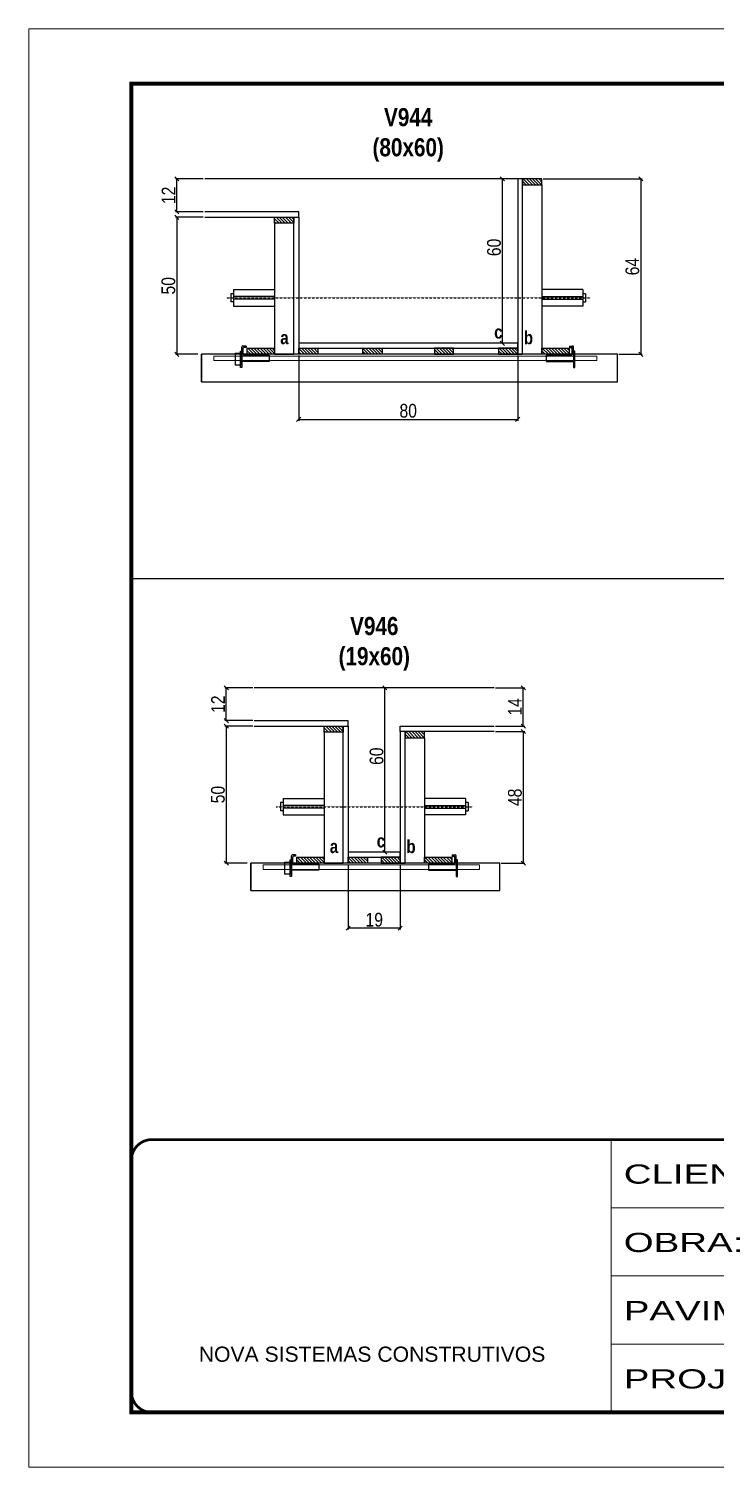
# Model space of a CAD drawing. Extents: x 3309 to 9563, y -2522 to 14608.
# Drawn here: x 3309 to 3811, y 6666 to 7716 of the extents above; entities that cross this region are included whole.
import ezdxf

# ---------------------------------------------------------------- set-up
doc = ezdxf.new("R2010")
doc.units = 0
for name, pattern in [('CONTINUO', [0]), ('DASHED', [0.75, 0.5, -0.25]), ('HIDDEN', [0.375, 0.25, -0.125])]:
    doc.linetypes.add(name, pattern=pattern)
for name, color, linetype in [('barrote', 251, 'Continuous'), ('COTA', 241, 'Continuous'), ('detalhes', 4, 'Continuous'), ('NOMENCLATURA', 7, 'Continuous'), ('Painéis', 200, 'Continuous'), ('presilha', 1, 'Continuous'), ('SARR_2.2x10', 60, 'Continuous'), ('SARR_2.2x7', 40, 'Continuous'), ('SARR_3.5x7', 81, 'Continuous'), ('TENSOR', 3, 'Continuous')]:
    doc.layers.add(name, color=color, linetype=linetype)
for name, color, linetype, lineweight in [('CONCRETO', 251, 'Continuous', 25), ('Folhas', 255, 'Continuous', 9), ('SARRAFO DE PRESSAO', 251, 'DASHED', 9), ('SCO-___-LAJ', 2, 'Continuous', 0)]:
    doc.layers.add(name, color=color, linetype=linetype, lineweight=lineweight)
doc.styles.add('ARIAL', font='arial.ttf')
doc.styles.add('COTA TECNICA 2X', font='techl___.ttf', dxfattribs={"height": 10})
doc.styles.add('TECNICA', font='techb___.ttf', dxfattribs={"height": 10})
doc.styles.add('Tecnologia', font='')
doc.styles.get('Tecnologia').set_extended_font_data('Forgotten Futurist')
doc.dimstyles.new('SECAO', dxfattribs={"dimscale": 0.333333, "dimtxt": 5, "dimasz": 9, "dimexe": 3, "dimexo": 3, "dimgap": 3, "dimtad": 1, "dimdec": 1, "dimlfac": 0.5, "dimzin": 12, "dimdsep": 46, "dimtxsty": 'COTA TECNICA 2X', "dimblk1": 'OBLIQUE', "dimblk2": 'OBLIQUE', "dimsah": 1, "dimcen": 0.9, "dimclrd": 4, "dimclre": 4, "dimclrt": 240, "dimadec": 1, "dimazin": 3, "dimtfac": 1, "dimtdec": 1, "dimtmove": 0, "dimatfit": 3, "dimfxl": 1, "dimtolj": 1, "dimtzin": 12, "dimarcsym": 0})
pattern_1 = [(135, (36789.0356, -116033.3697), (-1.122532015, -1.122532015), [])]
pattern_2 = [(135, (36778.3265, -116404.8156), (-1.122532015, -1.122532015), [])]

# ---------------------------------------------------------------- blocks, each defined once
blk = doc.blocks.new('9999999999')
at = {"color": 30, "linetype": 'CONTINUO'}
for p, q in [((98564.6, 34230.2), (98564.6, 34429.4)), ((98564.6, 34379.6), (99584, 34379.6)), ((98564.6, 34329.8), (99488, 34329.8)), ((98564.6, 34280), (99488, 34280))]:
    blk.add_line(p, q, dxfattribs=at)
at = {"color": 30, "linetype": 'CONTINUO', "const_width": 2}
blk.add_lwpolyline([(99584, 34230.2), (99584, 34414.4, 0.414214), (99569, 34429.4), (98229, 34429.4, 0.414214), (98214, 34414.4), (98214, 34245.2, 0.414214), (98229, 34230.2), (99584, 34230.2)], format="xyb", dxfattribs=at)
at = {"layer": 'Folhas'}
blk.add_lwpolyline([(98139, 34190.2), (99624, 34190.2), (99624, 35240.2), (98139, 35240.2)], close=True, dxfattribs=at)
at = {"layer": 'Folhas', "color": 30, "const_width": 3}
blk.add_lwpolyline([(98214, 34230.2), (99584, 34230.2), (99584, 35200.2), (98214, 35200.2)], close=True, dxfattribs=at)
at = {"color": 7, "linetype": 'Continuous', "ltscale": 5, "style": 'ARIAL'}
blk.add_text('NOVA SISTEMAS CONSTRUTIVOS', height=11.059, dxfattribs=at).set_placement((98263.2, 34267.2))
at = {"layer": 'Folhas', "color": 7, "style": 'Tecnologia', "width": 1.5}
for s, p in [('CLIENTE:', (98573.7, 34397.2)), ('OBRA:', (98573.7, 34347.3)), ('PAVIMENTO:', (98573.7, 34297.5)), ('PROJETO:', (98573.7, 34247.7))]:
    blk.add_text(s, height=14, dxfattribs=at).set_placement(p)
blk = doc.blocks.new('PRESILHA METÁLICA 1')
at = {"layer": 'presilha'}
for p, q in [((7.5, 10.6), (7.5, 19.9)), ((12, 21), (8.6, 21)), ((9, 11.6), (9, 18.9)), ((12, 19.5), (9.6, 19.5)), ((12, 21), (12, 19.5)), ((0, 13), (6, 13)), ((0, 13), (0, 0)), ((6, 0), (0, 0)), ((6, 15.5), (7.5, 15.5)), ((6, -2.5), (6, 15.5)), ((6, 13), (6, 0)), ((7.5, 15.5), (7.5, -2.5)), ((37.5, 4.1), (7.5, 4.1)), ((37.5, 11), (9.6, 11)), ((37.5, 11), (37.5, 4.1)), ((7.5, -2.5), (6, -2.5))]:
    blk.add_line(p, q, dxfattribs=at)
for centre, radius, start, end in [((8.6, 19.9), 1.14, 90, 180), ((9.6, 18.9), 0.57, 90, 180), ((9.6, 11.6), 0.57, 180, 270)]:
    blk.add_arc(centre, radius, start, end, dxfattribs=at)
blk = doc.blocks.new('PRESILHA METÁLICA 2')
at = {"layer": 'presilha'}
for p, q in [((-5.2, 23.5), (-5.2, 22)), ((-5.2, 23.5), (-1.9, 23.5)), ((-5.2, 22), (-2.8, 22)), ((-2.2, 14.1), (-2.2, 21.4)), ((0.8, 18), (-0.8, 18)), ((-0.8, 18), (-0.8, 0)), ((-0.8, 14.6), (-0.8, 22.4)), ((0.8, 0), (0.8, 18)), ((-30.8, 13.5), (-30.8, 6.6)), ((-30.8, 13.5), (-2.8, 13.5)), ((-30.8, 6.6), (-0.8, 6.6)), ((-0.8, 0), (0.8, 0))]:
    blk.add_line(p, q, dxfattribs=at)
for centre, radius, start, end in [((-2.8, 21.4), 0.57, 0, 90), ((-1.9, 22.4), 1.14, 0, 90), ((-2.8, 14.1), 0.57, 270, 0)]:
    blk.add_arc(centre, radius, start, end, dxfattribs=at)
blk = doc.blocks.new('_Oblique')
at = {"color": 0, "linetype": 'ByBlock', "lineweight": -2}
blk.add_line((-0.5, -0.5), (0.5, 0.5), dxfattribs=at)
blk = doc.blocks.new('*D2091')
at = {"layer": 'COTA', "color": 4, "lineweight": -2, "transparency": 16777216}
for p, q in [((3436.9, 7578.8), (3416.5, 7578.8)), ((3417.5, 7578.8), (3417.5, 7478.8)), ((3432.8, 7478.8), (3416.5, 7478.8))]:
    blk.add_line(p, q, dxfattribs=at)
at = {"layer": 'Defpoints', "color": 0, "transparency": 16777216}
for p in [(3437.9, 7578.8), (3417.5, 7478.8), (3433.8, 7478.8)]:
    blk.add_point(p, dxfattribs=at)
at = {"layer": 'COTA', "color": 4, "lineweight": -2, "transparency": 16777216, "xscale": 3, "yscale": 3, "zscale": 3}
for p, rotation in [((3417.5, 7578.8), 90), ((3417.5, 7478.8), 270)]:
    blk.add_blockref('_Oblique', p, dxfattribs=dict(at, rotation=rotation))
at = {"layer": 'COTA', "color": 240, "transparency": 16777216, "insert": (3411.4, 7528.8), "char_height": 10, "attachment_point": 5, "rotation": 90, "style": 'COTA TECNICA 2X'}
blk.add_mtext('\\A1;50', dxfattribs=at)
blk = doc.blocks.new('*D2092')
at = {"layer": 'COTA', "color": 4, "lineweight": -2, "transparency": 16777216}
for p, q in [((3685.2, 7606.8), (3757.5, 7606.8)), ((3756.5, 7606.8), (3756.5, 7478.8)), ((3740.4, 7478.8), (3757.5, 7478.8))]:
    blk.add_line(p, q, dxfattribs=at)
at = {"layer": 'Defpoints', "color": 0, "transparency": 16777216}
for p in [(3684.2, 7606.8), (3739.4, 7478.8), (3756.5, 7478.8)]:
    blk.add_point(p, dxfattribs=at)
at = {"layer": 'COTA', "color": 4, "lineweight": -2, "transparency": 16777216, "xscale": 3, "yscale": 3, "zscale": 3}
for p, rotation in [((3756.5, 7606.8), 90), ((3756.5, 7478.8), 270)]:
    blk.add_blockref('_Oblique', p, dxfattribs=dict(at, rotation=rotation))
at = {"layer": 'COTA', "color": 240, "transparency": 16777216, "insert": (3750.4, 7542.8), "char_height": 10, "attachment_point": 5, "rotation": 90, "style": 'COTA TECNICA 2X'}
blk.add_mtext('\\A1;64', dxfattribs=at)
blk = doc.blocks.new('*D2093')
at = {"layer": 'COTA', "color": 4, "lineweight": -2, "transparency": 16777216}
for p, q in [((3665.6, 7606.8), (3654.4, 7606.8)), ((3655.4, 7486.8), (3655.4, 7606.8)), ((3665.6, 7486.8), (3654.4, 7486.8))]:
    blk.add_line(p, q, dxfattribs=at)
at = {"layer": 'Defpoints', "color": 0, "transparency": 16777216}
for p in [(3655.4, 7606.8), (3666.6, 7606.8), (3666.6, 7486.8)]:
    blk.add_point(p, dxfattribs=at)
at = {"layer": 'COTA', "color": 4, "lineweight": -2, "transparency": 16777216, "xscale": 3, "yscale": 3, "zscale": 3}
for p, rotation in [((3655.4, 7606.8), 90), ((3655.4, 7486.8), 270)]:
    blk.add_blockref('_Oblique', p, dxfattribs=dict(at, rotation=rotation))
at = {"layer": 'COTA', "color": 240, "transparency": 16777216, "insert": (3649.3, 7556.8), "char_height": 10, "attachment_point": 5, "rotation": 90, "style": 'COTA TECNICA 2X'}
blk.add_mtext('\\A1;60', dxfattribs=at)
blk = doc.blocks.new('*D2094')
at = {"layer": 'COTA', "color": 4, "lineweight": -2, "transparency": 16777216}
for p, q in [((3436.9, 7606.8), (3416.5, 7606.8)), ((3417.5, 7582.8), (3417.5, 7606.8)), ((3436.9, 7582.8), (3416.5, 7582.8))]:
    blk.add_line(p, q, dxfattribs=at)
at = {"layer": 'Defpoints', "color": 0, "transparency": 16777216}
for p in [(3417.5, 7606.8), (3437.9, 7606.8), (3437.9, 7582.8)]:
    blk.add_point(p, dxfattribs=at)
at = {"layer": 'COTA', "color": 4, "lineweight": -2, "transparency": 16777216, "xscale": 3, "yscale": 3, "zscale": 3}
for p, rotation in [((3417.5, 7606.8), 90), ((3417.5, 7582.8), 270)]:
    blk.add_blockref('_Oblique', p, dxfattribs=dict(at, rotation=rotation))
at = {"layer": 'COTA', "color": 240, "transparency": 16777216, "insert": (3411.5, 7594.8), "char_height": 10, "attachment_point": 5, "rotation": 90, "style": 'COTA TECNICA 2X'}
blk.add_mtext('\\A1;12', dxfattribs=at)
blk = doc.blocks.new('*D2095')
at = {"layer": 'COTA', "color": 4, "lineweight": -2, "transparency": 16777216}
for p, q in [((3506.6, 7477.8), (3506.6, 7430.3)), ((3666.6, 7477.8), (3666.6, 7430.3)), ((3506.6, 7431.3), (3666.6, 7431.3))]:
    blk.add_line(p, q, dxfattribs=at)
at = {"layer": 'Defpoints', "color": 0, "transparency": 16777216}
for p in [(3506.6, 7478.8), (3666.6, 7478.8), (3666.6, 7431.3)]:
    blk.add_point(p, dxfattribs=at)
at = {"layer": 'COTA', "color": 4, "lineweight": -2, "transparency": 16777216, "xscale": 3, "yscale": 3, "zscale": 3, "rotation": 180}
blk.add_blockref('_Oblique', (3506.6, 7431.3), dxfattribs=at)
at = {"layer": 'COTA', "color": 4, "lineweight": -2, "transparency": 16777216, "xscale": 3, "yscale": 3, "zscale": 3}
blk.add_blockref('_Oblique', (3666.6, 7431.3), dxfattribs=at)
at = {"layer": 'COTA', "color": 240, "transparency": 16777216, "insert": (3586.6, 7437.5), "char_height": 10, "attachment_point": 5, "style": 'COTA TECNICA 2X'}
blk.add_mtext('\\A1;80', dxfattribs=at)
blk = doc.blocks.new('*D2127')
at = {"layer": 'COTA', "color": 4, "lineweight": -2, "transparency": 16777216}
for p, q in [((3542.8, 7106.4), (3542.8, 7058.9)), ((3580.8, 7106.4), (3580.8, 7058.9)), ((3580.8, 7059.9), (3542.8, 7059.9))]:
    blk.add_line(p, q, dxfattribs=at)
at = {"layer": 'Defpoints', "color": 0, "transparency": 16777216}
for p in [(3542.8, 7107.4), (3580.8, 7107.4), (3542.8, 7059.9)]:
    blk.add_point(p, dxfattribs=at)
at = {"layer": 'COTA', "color": 4, "lineweight": -2, "transparency": 16777216, "xscale": 3, "yscale": 3, "zscale": 3, "rotation": 180}
blk.add_blockref('_Oblique', (3542.8, 7059.9), dxfattribs=at)
at = {"layer": 'COTA', "color": 4, "lineweight": -2, "transparency": 16777216, "xscale": 3, "yscale": 3, "zscale": 3}
blk.add_blockref('_Oblique', (3580.8, 7059.9), dxfattribs=at)
at = {"layer": 'COTA', "color": 240, "transparency": 16777216, "insert": (3561.8, 7066), "char_height": 10, "attachment_point": 5, "style": 'COTA TECNICA 2X'}
blk.add_mtext('\\A1;19', dxfattribs=at)
blk = doc.blocks.new('*D2128')
at = {"layer": 'COTA', "color": 4, "lineweight": -2, "transparency": 16777216}
for p, q in [((3473.1, 7207.4), (3452.7, 7207.4)), ((3453.7, 7207.4), (3453.7, 7107.4)), ((3469, 7107.4), (3452.7, 7107.4))]:
    blk.add_line(p, q, dxfattribs=at)
at = {"layer": 'Defpoints', "color": 0, "transparency": 16777216}
for p in [(3474.1, 7207.4), (3453.7, 7107.4), (3470, 7107.4)]:
    blk.add_point(p, dxfattribs=at)
at = {"layer": 'COTA', "color": 4, "lineweight": -2, "transparency": 16777216, "xscale": 3, "yscale": 3, "zscale": 3}
for p, rotation in [((3453.7, 7207.4), 90), ((3453.7, 7107.4), 270)]:
    blk.add_blockref('_Oblique', p, dxfattribs=dict(at, rotation=rotation))
at = {"layer": 'COTA', "color": 240, "transparency": 16777216, "insert": (3447.6, 7157.4), "char_height": 10, "attachment_point": 5, "rotation": 90, "style": 'COTA TECNICA 2X'}
blk.add_mtext('\\A1;50', dxfattribs=at)
blk = doc.blocks.new('*D2129')
at = {"layer": 'COTA', "color": 4, "lineweight": -2, "transparency": 16777216}
for p, q in [((3650.5, 7203.4), (3671.7, 7203.4)), ((3670.7, 7203.4), (3670.7, 7107.4)), ((3654.6, 7107.4), (3671.7, 7107.4))]:
    blk.add_line(p, q, dxfattribs=at)
at = {"layer": 'Defpoints', "color": 0, "transparency": 16777216}
for p in [(3649.5, 7203.4), (3653.6, 7107.4), (3670.7, 7107.4)]:
    blk.add_point(p, dxfattribs=at)
at = {"layer": 'COTA', "color": 4, "lineweight": -2, "transparency": 16777216, "xscale": 3, "yscale": 3, "zscale": 3}
for p, rotation in [((3670.7, 7203.4), 90), ((3670.7, 7107.4), 270)]:
    blk.add_blockref('_Oblique', p, dxfattribs=dict(at, rotation=rotation))
at = {"layer": 'COTA', "color": 240, "transparency": 16777216, "insert": (3664.6, 7155.4), "char_height": 10, "attachment_point": 5, "rotation": 90, "style": 'COTA TECNICA 2X'}
blk.add_mtext('\\A1;48', dxfattribs=at)
blk = doc.blocks.new('*D2130')
at = {"layer": 'COTA', "color": 4, "lineweight": -2, "transparency": 16777216}
for p, q in [((3579.8, 7235.4), (3568.6, 7235.4)), ((3569.6, 7115.4), (3569.6, 7235.4)), ((3579.8, 7115.4), (3568.6, 7115.4))]:
    blk.add_line(p, q, dxfattribs=at)
at = {"layer": 'Defpoints', "color": 0, "transparency": 16777216}
for p in [(3569.6, 7235.4), (3580.8, 7235.4), (3580.8, 7115.4)]:
    blk.add_point(p, dxfattribs=at)
at = {"layer": 'COTA', "color": 4, "lineweight": -2, "transparency": 16777216, "xscale": 3, "yscale": 3, "zscale": 3}
for p, rotation in [((3569.6, 7235.4), 90), ((3569.6, 7115.4), 270)]:
    blk.add_blockref('_Oblique', p, dxfattribs=dict(at, rotation=rotation))
at = {"layer": 'COTA', "color": 240, "transparency": 16777216, "insert": (3563.5, 7185.4), "char_height": 10, "attachment_point": 5, "rotation": 90, "style": 'COTA TECNICA 2X'}
blk.add_mtext('\\A1;60', dxfattribs=at)
blk = doc.blocks.new('*D2131')
at = {"layer": 'COTA', "color": 4, "lineweight": -2, "transparency": 16777216}
for p, q in [((3650.5, 7235.4), (3671.7, 7235.4)), ((3670.7, 7207.4), (3670.7, 7235.4)), ((3650.5, 7207.4), (3671.7, 7207.4))]:
    blk.add_line(p, q, dxfattribs=at)
at = {"layer": 'Defpoints', "color": 0, "transparency": 16777216}
for p in [(3649.5, 7235.4), (3670.7, 7235.4), (3649.5, 7207.4)]:
    blk.add_point(p, dxfattribs=at)
at = {"layer": 'COTA', "color": 4, "lineweight": -2, "transparency": 16777216, "xscale": 3, "yscale": 3, "zscale": 3}
for p, rotation in [((3670.7, 7235.4), 90), ((3670.7, 7207.4), 270)]:
    blk.add_blockref('_Oblique', p, dxfattribs=dict(at, rotation=rotation))
at = {"layer": 'COTA', "color": 240, "transparency": 16777216, "insert": (3664.6, 7221.4), "char_height": 10, "attachment_point": 5, "rotation": 90, "style": 'COTA TECNICA 2X'}
blk.add_mtext('\\A1;14', dxfattribs=at)
blk = doc.blocks.new('*D2132')
at = {"layer": 'COTA', "color": 4, "lineweight": -2, "transparency": 16777216}
for p, q in [((3473.1, 7235.4), (3452.7, 7235.4)), ((3453.7, 7211.4), (3453.7, 7235.4)), ((3473.1, 7211.4), (3452.7, 7211.4))]:
    blk.add_line(p, q, dxfattribs=at)
at = {"layer": 'Defpoints', "color": 0, "transparency": 16777216}
for p in [(3453.7, 7235.4), (3474.1, 7235.4), (3474.1, 7211.4)]:
    blk.add_point(p, dxfattribs=at)
at = {"layer": 'COTA', "color": 4, "lineweight": -2, "transparency": 16777216, "xscale": 3, "yscale": 3, "zscale": 3}
for p, rotation in [((3453.7, 7235.4), 90), ((3453.7, 7211.4), 270)]:
    blk.add_blockref('_Oblique', p, dxfattribs=dict(at, rotation=rotation))
at = {"layer": 'COTA', "color": 240, "transparency": 16777216, "insert": (3447.7, 7223.4), "char_height": 10, "attachment_point": 5, "rotation": 90, "style": 'COTA TECNICA 2X'}
blk.add_mtext('\\A1;12', dxfattribs=at)

msp = doc.modelspace()

# ---------------------------------------------------------------- hatches: boundary and pattern name
at = {"layer": 'SARR_2.2x10'}
h = msp.add_hatch(dxfattribs=at)
h.set_pattern_fill('ANSI31', color=256, scale=0.5, angle=90)
h.set_pattern_definition([(135, (36662.5346, -116033.3697), (-1.122532015, -1.122532015), [])])
h.paths.add_polyline_path([(3469, 7483.2), (3469, 7478.8), (3489, 7478.8), (3489, 7483.2)])
h = msp.add_hatch(dxfattribs=at)
h.set_pattern_fill('ANSI31', color=256, scale=0.5, angle=90)
h.set_pattern_definition([(135, (36877.7346, -116033.3697), (-1.122532015, -1.122532015), [])])
h.paths.add_polyline_path([(3684.2, 7483.2), (3684.2, 7478.8), (3704.2, 7478.8), (3704.2, 7483.2)])
h = msp.add_hatch(dxfattribs=at)
h.set_pattern_fill('ANSI31', color=256, scale=0.5, angle=90)
h.set_pattern_definition([(135, (36698.7265, -116404.8156), (-1.122532015, -1.122532015), [])])
h.paths.add_polyline_path([(3505.19, 7111.75), (3505.19, 7107.35), (3525.19, 7107.35), (3525.19, 7111.75)])
h = msp.add_hatch(dxfattribs=at)
h.set_pattern_fill('ANSI31', color=256, scale=0.5, angle=90)
h.set_pattern_definition([(135, (36791.9265, -116404.8156), (-1.122532015, -1.122532015), [])])
h.paths.add_polyline_path([(3598.39, 7111.75), (3598.39, 7107.35), (3618.39, 7107.35), (3618.39, 7111.75)])
at = {"layer": 'SARR_2.2x7'}
h = msp.add_hatch(dxfattribs=at)
h.set_pattern_fill('ANSI31', color=256, scale=0.5, angle=90)
h.set_pattern_definition([(135, (36778.5346, -115909.7697), (-1.122532015, -1.122532015), [])])
h.paths.add_polyline_path([(3670.2, 7606.8), (3670.2, 7602.4), (3684.2, 7602.4), (3684.2, 7606.8)])
h = msp.add_hatch(dxfattribs=at)
h.set_pattern_fill('ANSI31', color=256, scale=0.5, angle=90)
h.set_pattern_definition([(135, (36676.5346, -115937.7697), (-1.122532015, -1.122532015), [])])
h.paths.add_polyline_path([(3503, 7578.8), (3503, 7574.4), (3489, 7574.4), (3489, 7578.8)])
h = msp.add_hatch(dxfattribs=at)
h.set_pattern_fill('ANSI31', color=256, scale=0.5, angle=90)
h.set_pattern_definition([(135, (36742.1346, -116033.3697), (-1.122532015, -1.122532015), [])])
h.paths.add_polyline_path([(3520.6, 7478.8), (3520.6, 7483.2), (3506.6, 7483.2), (3506.6, 7478.8)])
h = msp.add_hatch(dxfattribs=at)
h.set_pattern_fill('ANSI31', color=256, scale=0.5, angle=90)
h.set_pattern_definition(pattern_1)
h.paths.add_polyline_path([(3567.5, 7478.8), (3567.5, 7483.2), (3553.5, 7483.2), (3553.5, 7478.8)])
h = msp.add_hatch(dxfattribs=at)
h.set_pattern_fill('ANSI31', color=256, scale=0.5, angle=90)
h.set_pattern_definition(pattern_1)
h.paths.add_polyline_path([(3605.7, 7478.8), (3605.7, 7483.2), (3619.7, 7483.2), (3619.7, 7478.8)])
h = msp.add_hatch(dxfattribs=at)
h.set_pattern_fill('ANSI31', color=256, scale=0.5, angle=90)
h.set_pattern_definition([(135, (36864.1346, -116033.3697), (-1.122532015, -1.122532015), [])])
h.paths.add_polyline_path([(3652.6, 7483.2), (3652.6, 7478.8), (3666.6, 7478.8), (3666.6, 7483.2)])
h = msp.add_hatch(dxfattribs=at)
h.set_pattern_fill('ANSI31', color=256, scale=0.5, angle=90)
h.set_pattern_definition([(135, (36712.7265, -116309.2156), (-1.122532015, -1.122532015), [])])
h.paths.add_polyline_path([(3539.19, 7207.35), (3539.19, 7202.95), (3525.19, 7202.95), (3525.19, 7207.35)])
h = msp.add_hatch(dxfattribs=at)
h.set_pattern_fill('ANSI31', color=256, scale=0.5, angle=90)
h.set_pattern_definition([(135, (36692.7265, -116313.2156), (-1.122532015, -1.122532015), [])])
h.paths.add_polyline_path([(3584.39, 7203.35), (3584.39, 7198.95), (3598.39, 7198.95), (3598.39, 7203.35)])
h = msp.add_hatch(dxfattribs=at)
h.set_pattern_fill('ANSI31', color=256, scale=0.5, angle=90)
h.set_pattern_definition(pattern_2)
h.paths.add_polyline_path([(3556.79, 7107.35), (3556.79, 7111.75), (3542.79, 7111.75), (3542.79, 7107.35)])
h = msp.add_hatch(dxfattribs=at)
h.set_pattern_fill('ANSI31', color=256, scale=0.5, angle=90)
h.set_pattern_definition(pattern_2)
h.paths.add_polyline_path([(3566.79, 7111.75), (3566.79, 7107.35), (3580.79, 7107.35), (3580.79, 7111.75)])

# ---------------------------------------------------------------- linework, layer by layer
at = {"ltscale": 3}
for p, q in [((3457, 7522.97), (3457, 7516.97)), ((3459, 7522.97), (3457, 7522.97)), ((3459, 7525.97), (3459, 7513.97)), ((3459, 7525.97), (3489, 7525.97)), ((3489, 7520.97), (3459, 7520.97)), ((3489, 7518.97), (3459, 7518.97)), ((3714.2, 7525.97), (3684.2, 7525.97)), ((3684.2, 7520.97), (3714.2, 7520.97)), ((3684.2, 7518.97), (3714.2, 7518.97)), ((3714.2, 7525.97), (3714.2, 7513.97)), ((3716.2, 7522.97), (3714.2, 7522.97)), ((3716.2, 7522.97), (3716.2, 7516.97)), ((3459, 7516.97), (3457, 7516.97)), ((3459, 7513.97), (3489, 7513.97)), ((3714.2, 7513.97), (3684.2, 7513.97)), ((3714.2, 7516.97), (3716.2, 7516.97)), ((3493.19, 7151.53), (3493.19, 7145.53)), ((3495.19, 7151.53), (3493.19, 7151.53)), ((3495.19, 7154.53), (3495.19, 7142.53)), ((3495.19, 7154.53), (3525.19, 7154.53)), ((3628.39, 7154.53), (3598.39, 7154.53)), ((3628.39, 7154.53), (3628.39, 7142.53)), ((3630.39, 7151.53), (3628.39, 7151.53)), ((3630.39, 7151.53), (3630.39, 7145.53)), ((3495.19, 7145.53), (3493.19, 7145.53)), ((3525.19, 7149.53), (3495.19, 7149.53)), ((3525.19, 7147.53), (3495.19, 7147.53)), ((3495.19, 7142.53), (3525.19, 7142.53)), ((3598.39, 7149.53), (3628.39, 7149.53)), ((3598.39, 7147.53), (3628.39, 7147.53)), ((3628.39, 7142.53), (3598.39, 7142.53)), ((3628.39, 7145.53), (3630.39, 7145.53))]:
    msp.add_line(p, q, dxfattribs=at)
at = {"layer": 'barrote'}
for points in [[(3435.54, 7458.8), (3739.46, 7458.8), (3739.46, 7478.8), (3435.54, 7478.8)], [(3471.73, 7087.35), (3653.65, 7087.35), (3653.65, 7107.35), (3471.73, 7107.35)]]:
    msp.add_lwpolyline(points, close=True, dxfattribs=at)
at = {"layer": 'CONCRETO', "linetype": 'Continuous'}
for p, q in [((3666.6, 7606.8), (3437.9, 7606.8)), ((3649.49, 7235.35), (3474.09, 7235.35))]:
    msp.add_line(p, q, dxfattribs=at)
at = {"layer": 'COTA'}
msp.add_line((3384.37, 7315.04), (4754.37, 7315.04), dxfattribs=at)
at = {"layer": 'detalhes', "color": 250}
for p, q in [((3435.54, 7458.8), (3435.54, 7478.8)), ((3471.73, 7087.35), (3471.73, 7107.35))]:
    msp.add_line(p, q, dxfattribs=at)
at = {"layer": 'Painéis', "linetype": 'Continuous'}
for points in [[(3670.2, 7478.8), (3670.2, 7606.8), (3666.6, 7606.8), (3666.6, 7478.8)], [(3503, 7478.8), (3503, 7578.8), (3506.6, 7578.8), (3506.6, 7478.8)], [(3666.6, 7486.8), (3506.6, 7486.8), (3506.6, 7483.2), (3666.6, 7483.2)], [(3539.19, 7107.35), (3539.19, 7207.35), (3542.79, 7207.35), (3542.79, 7107.35)], [(3584.39, 7107.35), (3584.39, 7203.35), (3580.79, 7203.35), (3580.79, 7107.35)], [(3580.79, 7115.35), (3542.79, 7115.35), (3542.79, 7111.75), (3580.79, 7111.75)]]:
    msp.add_lwpolyline(points, close=True, dxfattribs=at)
at = {"layer": 'Painéis', "linetype": 'Continuous', "elevation": 0}
for points in [[(3437.9, 7578.8), (3506.6, 7578.8), (3506.6, 7582.8), (3437.9, 7582.8)], [(3474.09, 7207.35), (3542.79, 7207.35), (3542.79, 7211.35), (3474.09, 7211.35)], [(3649.49, 7203.35), (3580.79, 7203.35), (3580.79, 7207.35), (3649.49, 7207.35)]]:
    msp.add_lwpolyline(points, dxfattribs=at)
at = {"layer": 'SARR_2.2x10'}
for points in [[(3469, 7483.2), (3489, 7483.2), (3489, 7478.8), (3469, 7478.8)], [(3684.2, 7483.2), (3704.2, 7483.2), (3704.2, 7478.8), (3684.2, 7478.8)], [(3505.19, 7111.75), (3525.19, 7111.75), (3525.19, 7107.35), (3505.19, 7107.35)], [(3598.39, 7111.75), (3618.39, 7111.75), (3618.39, 7107.35), (3598.39, 7107.35)]]:
    msp.add_lwpolyline(points, close=True, dxfattribs=at)
at = {"layer": 'SARR_2.2x7', "elevation": 0}
for points in [[(3684.2, 7606.8), (3670.2, 7606.8), (3670.2, 7602.4), (3684.2, 7602.4)], [(3489, 7578.8), (3503, 7578.8), (3503, 7574.4), (3489, 7574.4)], [(3525.19, 7207.35), (3539.19, 7207.35), (3539.19, 7202.95), (3525.19, 7202.95)], [(3598.39, 7203.35), (3584.39, 7203.35), (3584.39, 7198.95), (3598.39, 7198.95)]]:
    msp.add_lwpolyline(points, close=True, dxfattribs=at)
at = {"layer": 'SARR_2.2x7'}
for points in [[(3506.6, 7483.2), (3520.6, 7483.2), (3520.6, 7478.8), (3506.6, 7478.8)], [(3553.5, 7483.2), (3567.5, 7483.2), (3567.5, 7478.8), (3553.5, 7478.8)], [(3619.7, 7483.2), (3605.7, 7483.2), (3605.7, 7478.8), (3619.7, 7478.8)], [(3666.6, 7483.2), (3652.6, 7483.2), (3652.6, 7478.8), (3666.6, 7478.8)], [(3542.79, 7111.75), (3556.79, 7111.75), (3556.79, 7107.35), (3542.79, 7107.35)], [(3580.79, 7111.75), (3566.79, 7111.75), (3566.79, 7107.35), (3580.79, 7107.35)]]:
    msp.add_lwpolyline(points, close=True, dxfattribs=at)
at = {"layer": 'SARR_3.5x7'}
for points in [[(3670.2, 7602.4), (3684.2, 7602.4), (3684.2, 7478.8), (3670.2, 7478.8)], [(3503, 7574.4), (3489, 7574.4), (3489, 7478.8), (3503, 7478.8)], [(3539.19, 7202.95), (3525.19, 7202.95), (3525.19, 7107.35), (3539.19, 7107.35)], [(3584.39, 7198.95), (3598.39, 7198.95), (3598.39, 7107.35), (3584.39, 7107.35)]]:
    msp.add_lwpolyline(points, close=True, dxfattribs=at)
at = {"layer": 'SCO-___-LAJ', "color": 1}
for points in [[(3444.54, 7477.47), (3724.38, 7477.47), (3724.38, 7474.27), (3444.54, 7474.27)], [(3480.73, 7106.02), (3638.57, 7106.02), (3638.57, 7102.82), (3480.73, 7102.82)]]:
    msp.add_lwpolyline(points, close=True, dxfattribs=at)
at = {"layer": 'TENSOR', "linetype": 'HIDDEN', "ltscale": 0.5}
for p, q in [((3454, 7519.97), (3719.5, 7519.97)), ((3490.19, 7148.53), (3633.69, 7148.53))]:
    msp.add_line(p, q, dxfattribs=at)

# ---------------------------------------------------------------- block references
at = {"layer": 'presilha', "xscale": 0.6666666666666666, "yscale": 0.6666666666666666, "zscale": 0.6666666666666666}
for name, p in [('PRESILHA METÁLICA 1', (3460.13, 7470.83)), ('PRESILHA METÁLICA 2', (3707.87, 7469.17)), ('PRESILHA METÁLICA 1', (3496.32, 7099.39)), ('PRESILHA METÁLICA 2', (3622.07, 7097.72))]:
    msp.add_blockref(name, p, dxfattribs=at)
at = {"layer": 'SARRAFO DE PRESSAO', "color": 6, "linetype": 'ByBlock'}
msp.add_blockref('9999999999', (-94829.61, -27523.8), dxfattribs=at)

# ---------------------------------------------------------------- texts
at = {"layer": 'detalhes', "style": 'TECNICA'}
for s, p in [('c', (3649.42, 7490.27)), ('a', (3493.12, 7486.16)), ('b', (3671.1, 7486.15)), ('a', (3529.31, 7114.72)), ('c', (3563.61, 7118.83)), ('b', (3585.29, 7114.7))]:
    msp.add_text(s, height=9.6, dxfattribs=at).set_placement(p)
at = {"layer": 'NOMENCLATURA', "char_height": 13.2, "attachment_point": 2, "style": 'TECNICA'}
for s, insert in [('V944\\P(80x60)', (3586.6, 7658.5)), ('V946\\P(19x60)', (3561.82, 7287.05))]:
    msp.add_mtext_dynamic_manual_height_columns(s, width=300.2766, gutter_width=1, heights=[0], dxfattribs=dict(at, insert=insert))

# ---------------------------------------------------------------- dimensions: what is measured, and where the dimension line sits
at = {"layer": 'COTA'}
for base, p1, p2, picture, middle in [((3417.55, 7606.8), (3437.9, 7582.8), (3437.9, 7606.8), '*D2094', (3411.49, 7594.8)), ((3756.51, 7478.8, 0), (3684.2, 7606.8), (3739.41, 7478.8, 0), '*D2092', (3750.41, 7542.8, 0)), ((3417.55, 7478.8, 0), (3437.9, 7578.8), (3433.78, 7478.8, 0), '*D2091', (3411.44, 7528.8, 0)), ((3453.74, 7235.35), (3474.09, 7211.35), (3474.09, 7235.35), '*D2132', (3447.68, 7223.35)), ((3670.71, 7235.35), (3649.49, 7207.35), (3649.49, 7235.35), '*D2131', (3664.63, 7221.35)), ((3453.74, 7107.35, 0), (3474.09, 7207.35), (3469.97, 7107.35, 0), '*D2128', (3447.63, 7157.35, 0)), ((3670.71, 7107.35, 0), (3649.49, 7203.35), (3653.6, 7107.35, 0), '*D2129', (3664.61, 7155.35, 0))]:
    dim = msp.add_linear_dim(base=base, p1=p1, p2=p2, angle=90, dimstyle='SECAO', dxfattribs=at)
    dim.commit()
    dim.dimension.update_dxf_attribs({"geometry": picture, "text_midpoint": middle})
for base, p1, p2, angle, picture, middle in [((3655.42, 7606.8), (3666.6, 7486.8), (3666.6, 7606.8), 90, '*D2093', (3655.42, 7556.8)), ((3569.61, 7235.35), (3580.79, 7115.35), (3580.79, 7235.35), 90, '*D2130', (3569.61, 7185.35)), ((3542.79, 7059.88), (3580.79, 7107.35), (3542.79, 7107.35), 180, '*D2127', (3561.79, 7059.88))]:
    dim = msp.add_linear_dim(base=base, p1=p1, p2=p2, angle=angle, dimstyle='SECAO', dxfattribs=at)
    dim.commit()
    dim.dimension.update_dxf_attribs({"geometry": picture, "text_midpoint": middle, "dimtype": 160})
dim = msp.add_linear_dim(base=(3666.6, 7431.33), p1=(3506.6, 7478.8), p2=(3666.6, 7478.8), dimstyle='SECAO', dxfattribs=at)
dim.commit()
dim.dimension.update_dxf_attribs({"geometry": '*D2095', "text_midpoint": (3586.6, 7437.45)})

doc.saveas('drawing.dxf')
